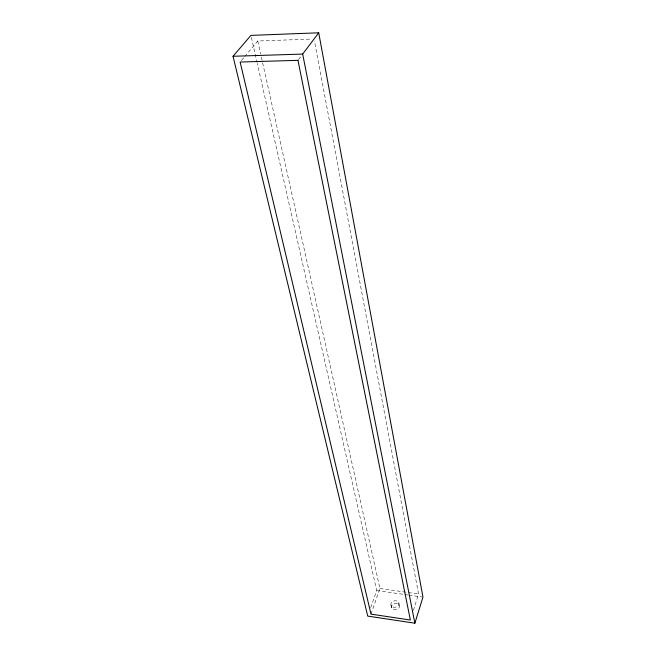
<?xml version="1.0" encoding="UTF-8"?>
<svg xmlns="http://www.w3.org/2000/svg" width="656" height="656" viewBox="0 0 656 656"><rect width="100%" height="100%" fill="white"/><g stroke="black" fill="none" stroke-linecap="round" stroke-linejoin="round"><path stroke-width="0.49" stroke-dasharray="3.28 2.46" d="M413.403 610.383L418.569 593.975L314.437 40.984M370.993 614.131L379.931 588.514L260.883 55.006M370.714 607.571L376.7 590.531L257.267 63.353M298.562 59.548L301.547 55.588M241.433 60.483L244.048 57.367M244.704 56.588L257.767 41.016L312.01 39.048M379.931 588.514L418.569 593.975M376.7 590.531L403.85 594.385M404.859 594.533L407.876 594.959M408.885 595.099L421.956 596.96M251.379 37.392L257.037 62.353M257.767 41.016L260.662 54.005M390.976 605.127L391.525 607.686M398.799 602.889L399.332 605.447M392.854 606.997A4.075 3.239 -12 0 0 398.938 603.717A4.075 3.239 -12 0 0 392.878 601.339A4.075 3.239 -12 0 0 392.854 606.997M393.403 609.547A4.067 3.239 -12 0 0 399.471 606.283A4.067 3.239 -12 0 0 393.428 603.897A4.067 3.239 -12 0 0 393.403 609.547"/><path stroke-width="0.98" d="M414.863 623.2L422.964 597.099L318.709 32.8L250.928 35.391L233.036 56.268L367.721 616.091L414.863 623.2L302.678 54.079L318.709 32.8M233.036 56.268L302.678 54.079M297.972 60.336L240.129 62.041L370.993 614.131L410.361 620.035L297.972 60.336"/></g></svg>
